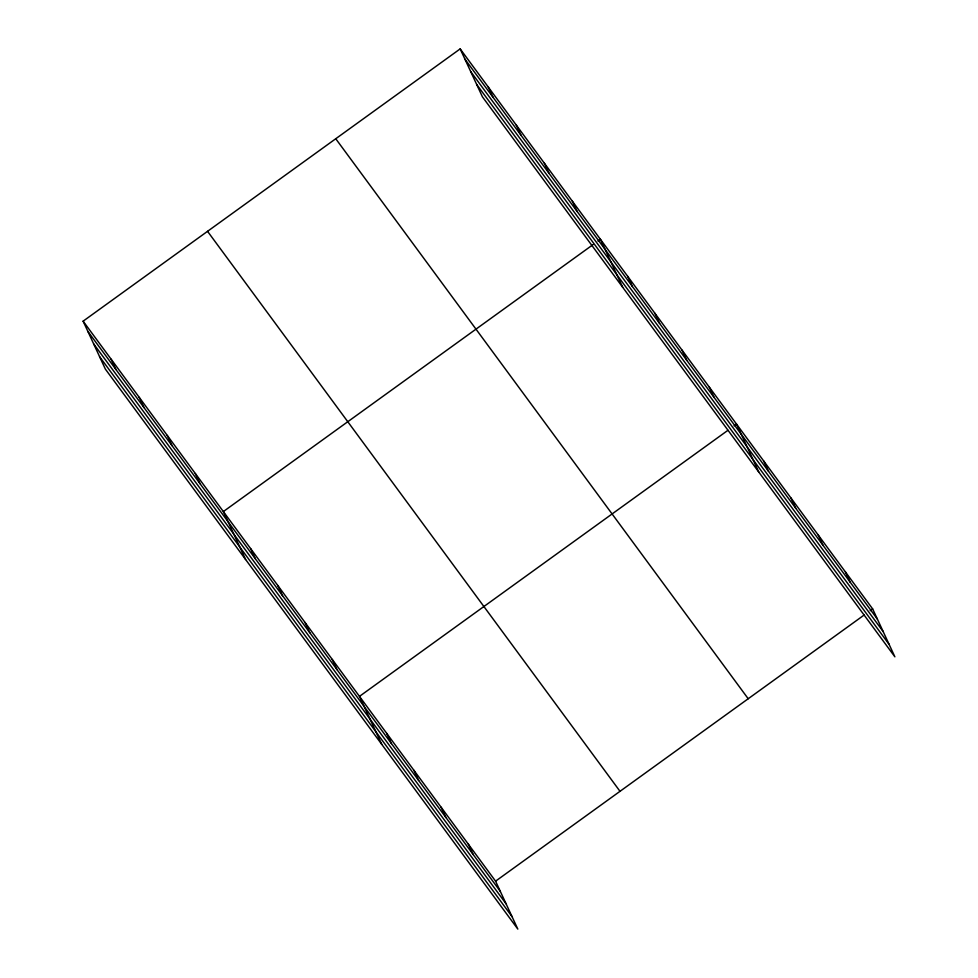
<?xml version="1.0" encoding="UTF-8"?>
<svg xmlns="http://www.w3.org/2000/svg" width="978" height="978" viewBox="0 0 978 978"><rect width="100%" height="100%" fill="white"/><g stroke="black" fill="none" stroke-linecap="round" stroke-linejoin="round"><path stroke-width="1.47" d="M83.118 321.175L495.577 881.166L517.827 929.1L105.355 369.097L83.118 321.175L460.173 48.9L872.645 608.903L894.882 656.825L482.423 96.834L460.173 48.9M593.096 244.586L223.351 511.567L245.6 559.502M597.974 241.065L600.406 239.304L622.656 287.226M727.987 430.271L359.464 696.373L381.713 744.295M734.087 425.858L736.52 424.097L758.769 472.032M495.577 881.166L864.1 615.064M870.2 610.663L872.645 608.903M464.917 59.132L877.388 619.123M470.699 71.565L883.158 631.568M476.641 84.389L889.112 644.392M335.747 138.754L748.207 698.744M207.544 231.321L620.015 791.324M87.861 331.395L500.333 891.398M93.631 343.84L506.103 903.843M99.585 356.664L512.056 916.655M845.42 571.934L850.163 582.167M818.195 534.978L822.938 545.211M790.97 498.022L795.725 508.254M763.745 461.066L768.5 471.286M709.307 387.141L714.05 397.374M682.082 350.185L686.825 360.405M654.857 313.217L659.6 323.449M627.631 276.261L632.387 286.493M572.362 201.223L577.106 211.444M544.318 163.143L549.061 173.363M516.262 125.062L521.017 135.294M488.218 86.981L492.973 97.213M468.352 844.21L473.107 854.442M441.139 807.253L445.882 817.486M413.914 770.285L418.657 780.517M386.689 733.329L391.432 743.561M332.239 659.416L336.994 669.637M305.014 622.448L309.769 632.68M277.801 585.492L282.544 595.724M250.576 548.536L255.319 558.756M195.307 473.486L200.05 483.719M167.25 435.406L172.006 445.638M139.206 397.337L143.962 407.557M111.162 359.256L115.905 369.476"/></g></svg>
